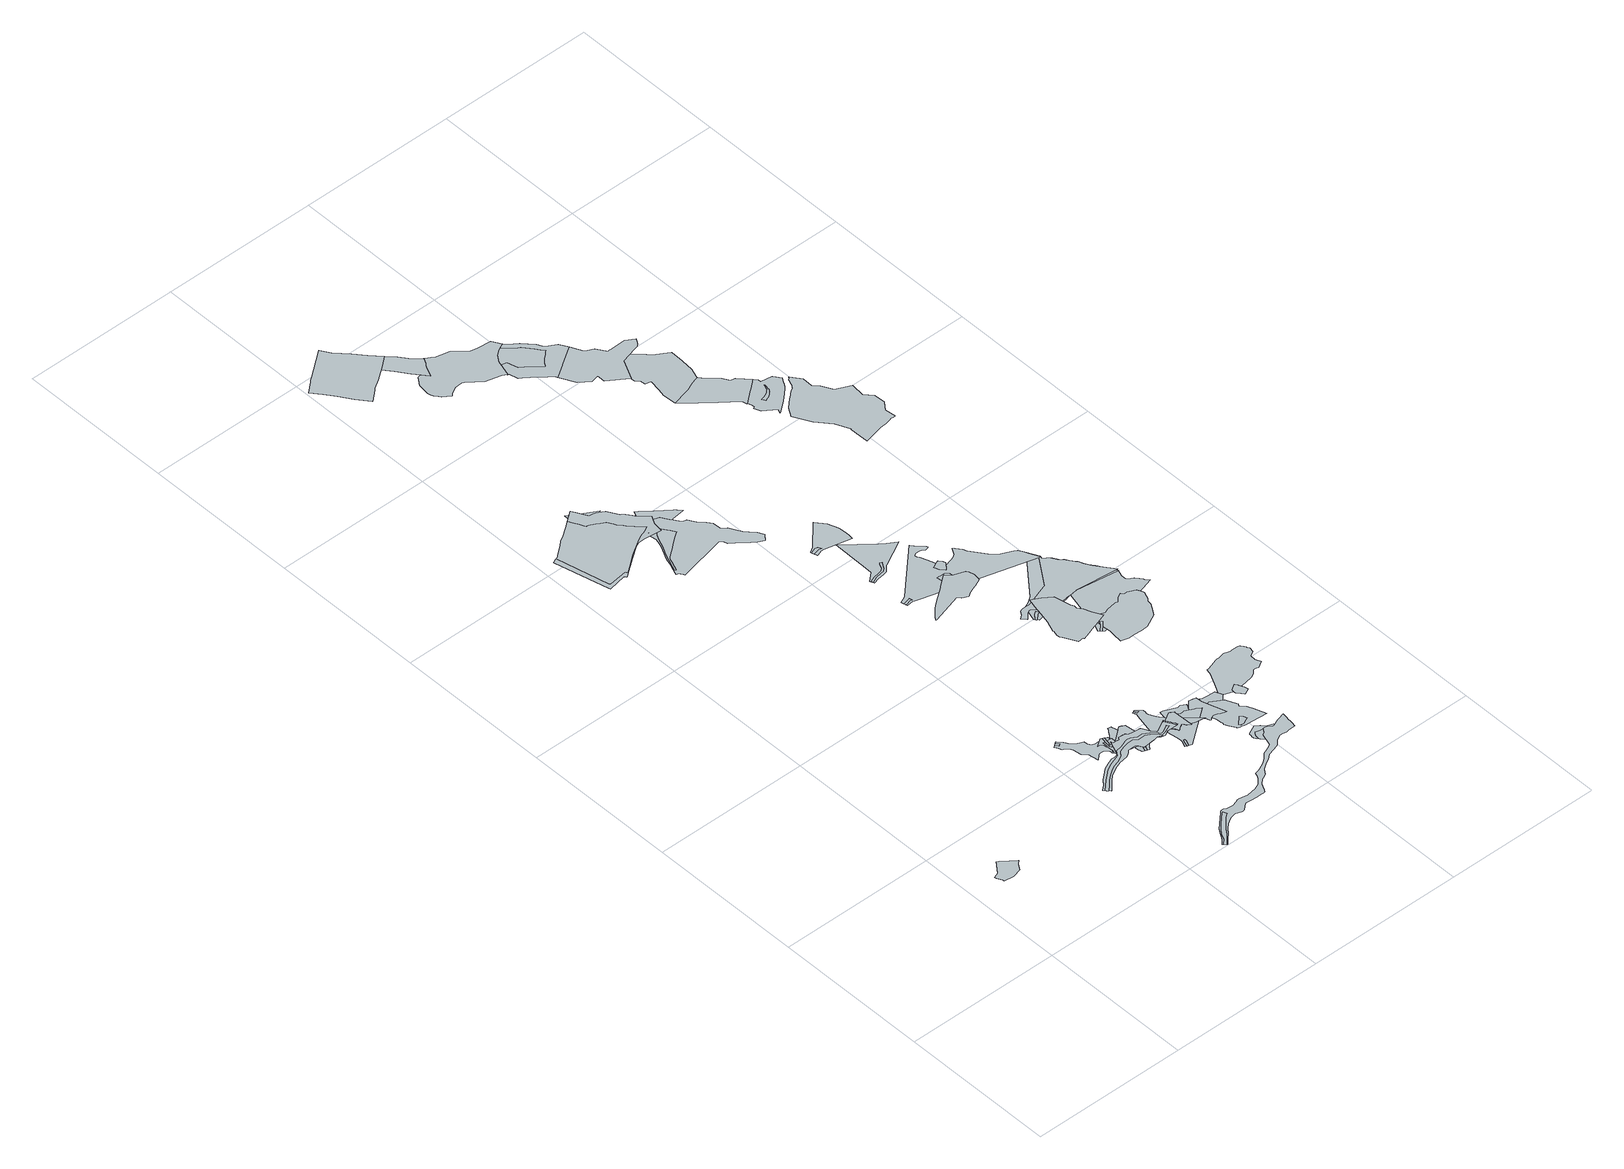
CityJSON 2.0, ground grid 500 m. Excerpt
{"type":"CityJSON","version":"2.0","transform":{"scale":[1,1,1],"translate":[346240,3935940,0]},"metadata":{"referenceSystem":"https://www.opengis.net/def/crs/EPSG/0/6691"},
"CityObjects":{
"object1":{"type":"GenericCityObject","attributes":{"prefecture":"14","disasterType":"1","areaType":"1","zoneNumber":"151-H26-37005","zoneName":"小倉5","status":"0"},"geometry":[{"type":"MultiSurface","lod":"1","boundaries":[[[0,1,2,3,4,5,6,7,8,9,10,11,12,13,14,15,16,17]]]}]},
"object2":{"type":"GenericCityObject","attributes":{"prefecture":"14","disasterType":"2","areaType":"2","zoneNumber":81005,"zoneName":"藤木沢","status":"0"},"geometry":[{"type":"MultiSurface","lod":"1","boundaries":[[[18,19,20,21,22,23,24,25,26,27,28,29,30,31,32,33,34]]]}]},
"object3":{"type":"GenericCityObject","attributes":{"prefecture":"14","disasterType":"2","areaType":"2","zoneNumber":81936,"zoneName":"藤木沢第一沢左支1","status":"0"},"geometry":[{"type":"MultiSurface","lod":"1","boundaries":[[[35,36,37,38,39]]]}]},
"object4":{"type":"GenericCityObject","attributes":{"prefecture":"14","disasterType":"1","areaType":"2","zoneNumber":"151-H26-37004","zoneName":"小倉4","status":"0"},"geometry":[{"type":"MultiSurface","lod":"1","boundaries":[[[40,41,42,43,44,45,46,47,48,49,50,51,52,53,54,55,56,57,58,59,60,61,62,63,64,65,66,67,68,69,70,71,72,73,74,75,76,77,78,79,80,81,82,83,84,85]]]}]},
"object5":{"type":"GenericCityObject","attributes":{"prefecture":"14","disasterType":"1","areaType":"1","zoneNumber":"151-H26-37004","zoneName":"小倉4","status":"0"},"geometry":[{"type":"MultiSurface","lod":"1","boundaries":[[[86,87,88,89,90,91,92,62,63,64,65,66,67,68,69,70,71,93,94,95,96,97,98,99,100,101,102,103,104,105,106,107,108,109,110,111,112,113,114,115,116,117,118,119,120,121,122,123,124,125,126,127,128,129]]]}]},
"object6":{"type":"GenericCityObject","attributes":{"prefecture":"14","disasterType":"2","areaType":"2","zoneNumber":81006,"zoneName":"藤木沢第一沢","status":"0"},"geometry":[{"type":"MultiSurface","lod":"1","boundaries":[[[130,131,132,133,134,135,136,137,138,139,140,141,142,143,144,145,146,147,148,149,150,151,152,153,154,155,156,157,158,159,160,161,162,163,164,165,166,167,168,169,170,171,172]]]}]},
"object7":{"type":"GenericCityObject","attributes":{"prefecture":"14","disasterType":"2","areaType":"2","zoneNumber":81901,"zoneName":"小倉山国有林北沢","status":"0"},"geometry":[{"type":"MultiSurface","lod":"1","boundaries":[[[173,174,175,176,177]]]}]},
"object8":{"type":"GenericCityObject","attributes":{"prefecture":"14","disasterType":"2","areaType":"1","zoneNumber":81006,"zoneName":"藤木沢第一沢","status":"0"},"geometry":[{"type":"MultiSurface","lod":"1","boundaries":[[[178,179,180,181,182,183,184,185,186,187,188,189,190,191,192,193,194,195,196,197,198,199,200,201,202,203,204,205,206,207,208,209,210,211,212,213,214,215,216,217,218,219,220,221,222,223,224,225,226,227,228,229,230,231,232,233,234,235,236,237,238,239,240,241,242,243,244]]]}]},
"object9":{"type":"GenericCityObject","attributes":{"prefecture":"14","disasterType":"2","areaType":"2","zoneNumber":81937,"zoneName":"藤木沢第一沢左支2","status":"0"},"geometry":[{"type":"MultiSurface","lod":"1","boundaries":[[[245,246,247,248,249,250,251]]]}]},
"object10":{"type":"GenericCityObject","attributes":{"prefecture":"14","disasterType":"1","areaType":"1","zoneNumber":"151-H26-38002","zoneName":"葉山島2","status":"0"},"geometry":[{"type":"MultiSurface","lod":"1","boundaries":[[[252,253,254,255,256,257,258,259,260,261,262,263,264]]]}]},
"object11":{"type":"GenericCityObject","attributes":{"prefecture":"14","disasterType":"2","areaType":"1","zoneNumber":81937,"zoneName":"藤木沢第一沢左支2","status":"0"},"geometry":[{"type":"MultiSurface","lod":"1","boundaries":[[[265,266,267,268,269,196,270,271,199,272,273,274,275,276,277,278,279,280,281,282,283,284,285,286,287,288,289,290,291]]]}]},
"object12":{"type":"GenericCityObject","attributes":{"prefecture":"14","disasterType":"2","areaType":"1","zoneNumber":81938,"zoneName":"藤木沢第一沢左支3","status":"0"},"geometry":[{"type":"MultiSurface","lod":"1","boundaries":[[[292,293,294,295,296,297,298,299,300,301,302,303,304,305,306,307,308,284,309,310]]]}]},
"object13":{"type":"GenericCityObject","attributes":{"prefecture":"14","disasterType":"2","areaType":"2","zoneNumber":81935,"zoneName":"藤木沢第一沢右支2","status":"0"},"geometry":[{"type":"MultiSurface","lod":"1","boundaries":[[[311,312,313,314,315]]]}]},
"object14":{"type":"GenericCityObject","attributes":{"prefecture":"14","disasterType":"1","areaType":"1","zoneNumber":"151-H26-38002","zoneName":"葉山島2","status":"0"},"geometry":[{"type":"MultiSurface","lod":"1","boundaries":[[[316,317,318,319,320,321,322,323,324,325,326,327,328,329,330]]]}]},
"object15":{"type":"GenericCityObject","attributes":{"prefecture":"14","disasterType":"2","areaType":"1","zoneNumber":81936,"zoneName":"藤木沢第一沢左支1","status":"0"},"geometry":[{"type":"MultiSurface","lod":"1","boundaries":[[[331,332,333,334,335,336,183,337,338,339,340,341,342,343,344,345,346,330,196,198,347,200,348,349,350,351,352,353,354,355,356,357,358,359,360,361,362,363,364,365,366,367,368,369,370,371,372,373,374,375,376,377,378,379,380,381,382,383,384,385,386,387,388,389,390,391,298,299,392,393,394,304,395,396,397,235,398,399,400,401,402,403,404,405]]]}]},
"object16":{"type":"GenericCityObject","attributes":{"prefecture":"14","disasterType":"2","areaType":"1","zoneNumber":81901,"zoneName":"小倉山国有林北沢","status":"0"},"geometry":[{"type":"MultiSurface","lod":"1","boundaries":[[[406,407,408,409,410,411,412,413,414,415,416]]]}]},
"object17":{"type":"GenericCityObject","attributes":{"prefecture":"14","disasterType":"1","areaType":"2","zoneNumber":"151-H26-37004","zoneName":"小倉4","status":"0"},"geometry":[{"type":"MultiSurface","lod":"1","boundaries":[[[417,418,419,420,421,422,423,424,425,426,427,428,429,430,431,432,433,434,435,436,437,438,439,440,441,442,443,444,445]]]}]},
"object18":{"type":"GenericCityObject","attributes":{"prefecture":"14","disasterType":"2","areaType":"1","zoneNumber":81935,"zoneName":"藤木沢第一沢右支2","status":"0"},"geometry":[{"type":"MultiSurface","lod":"1","boundaries":[[[446,447,448,449,450,451,452,453,454,455,456,457,458,459,460,461,462,463]]]}]},
"object19":{"type":"GenericCityObject","attributes":{"prefecture":"14","disasterType":"2","areaType":"2","zoneNumber":81938,"zoneName":"藤木沢第一沢左支3","status":"0"},"geometry":[{"type":"MultiSurface","lod":"1","boundaries":[[[464,465,466,467,468]]]}]},
"object20":{"type":"GenericCityObject","attributes":{"prefecture":"14","disasterType":"2","areaType":"2","zoneNumber":81008,"zoneName":"小倉山国有林沢","status":"0"},"geometry":[{"type":"MultiSurface","lod":"1","boundaries":[[[469,470,471,472,473]]]}]},
"object21":{"type":"GenericCityObject","attributes":{"prefecture":"14","disasterType":"2","areaType":"1","zoneNumber":81005,"zoneName":"藤木沢","status":"0"},"geometry":[{"type":"MultiSurface","lod":"1","boundaries":[[[474,475,476,477,478,479,480,481,482,483,484,485,486,487,488,489,490,491,492,493,494,495,496,497,498,499,500,501,502,503,504,505,506,507,508,509,510,511,512,513,514,515,516,517,518,519,520,521,522,523,524,525,526,527,528,529,530,531,532,533,534,535,536,537,538,539,540,541,542,543,544,545,546,547,548,549,550,551,552,553,554,555,556,557,558,559,560,561,562]]]}]},
"object22":{"type":"GenericCityObject","attributes":{"prefecture":"14","disasterType":"2","areaType":"2","zoneNumber":81934,"zoneName":"藤木沢第一沢右支1","status":"0"},"geometry":[{"type":"MultiSurface","lod":"1","boundaries":[[[563,564,565,566,567,568,569]]]}]},
"object23":{"type":"GenericCityObject","attributes":{"prefecture":"14","disasterType":"1","areaType":"1","zoneNumber":"151-H26-37004","zoneName":"小倉4","status":"0"},"geometry":[{"type":"MultiSurface","lod":"1","boundaries":[[[570,571,572,573,574,575,576,577,578,579,580,581,582,583,584,585,586,587,588,589,590,591,592,593,594,595,596,597,598,599,600,601,602,603,604,605,606,607,608,609,610,611,612,613,614,615,616,617,618,619,620,621,622]]]}]},
"object24":{"type":"GenericCityObject","attributes":{"prefecture":"14","disasterType":"2","areaType":"1","zoneNumber":81008,"zoneName":"小倉山国有林沢","status":"0"},"geometry":[{"type":"MultiSurface","lod":"1","boundaries":[[[623,624,625,626,627,628,629,630,631,632,633,634]]]}]},
"object25":{"type":"GenericCityObject","attributes":{"prefecture":"14","disasterType":"2","areaType":"1","zoneNumber":81940,"zoneName":"藤木沢第一沢左支5","status":"0"},"geometry":[{"type":"MultiSurface","lod":"1","boundaries":[[[635,636,637,638,639,640,641,642,643,644,645,238,646,647,648,649,650,651,652,653,654,655,656,657]]]}]},
"object26":{"type":"GenericCityObject","attributes":{"prefecture":"14","disasterType":"2","areaType":"2","zoneNumber":81939,"zoneName":"藤木沢第一沢左支4","status":"0"},"geometry":[{"type":"MultiSurface","lod":"1","boundaries":[[[658,659,660,661,662]]]}]},
"object27":{"type":"GenericCityObject","attributes":{"prefecture":"14","disasterType":"2","areaType":"1","zoneNumber":81939,"zoneName":"藤木沢第一沢左支4","status":"0"},"geometry":[{"type":"MultiSurface","lod":"1","boundaries":[[[663,664,636,665,666,667,668,669,670,671,672,673,674,675,676,677,678,679,680,681,682,683,684,685,686,687,688,689,690,691,238,692,241,242,693,694,695,653,696,697,698,699,656]]]}]},
"object28":{"type":"GenericCityObject","attributes":{"prefecture":"14","disasterType":"2","areaType":"1","zoneNumber":81934,"zoneName":"藤木沢第一沢右支1","status":"0"},"geometry":[{"type":"MultiSurface","lod":"1","boundaries":[[[700,701,702,703,704,705,706,707,708,709,710,711,712,713,714,715,716,717,718,719,720,721,722]]]}]},
"object29":{"type":"GenericCityObject","attributes":{"prefecture":"14","disasterType":"1","areaType":"1","zoneNumber":"151-H26-20001","zoneName":"大島1","status":"0"},"geometry":[{"type":"MultiSurface","lod":"1","boundaries":[[[723,724,725,726,727,728,729,730,731,732,733,734,735,736,737,738,739,740,741,742,743,744]]]}]},
"object30":{"type":"GenericCityObject","attributes":{"prefecture":"14","disasterType":"2","areaType":"2","zoneNumber":81940,"zoneName":"藤木沢第一沢左支5","status":"0"},"geometry":[{"type":"MultiSurface","lod":"1","boundaries":[[[745,746,747,748,749]]]}]},
"object31":{"type":"GenericCityObject","attributes":{"prefecture":"14","disasterType":"1","areaType":"1","zoneNumber":"151-H26-38002","zoneName":"葉山島2","status":"0"},"geometry":[{"type":"MultiSurface","lod":"1","boundaries":[[[750,751,752,753,754,755,756,757,758,759,760,761,762,763,764,765,766,767,768]]]}]},
"object32":{"type":"GenericCityObject","attributes":{"prefecture":"14","disasterType":"2","areaType":"2","zoneNumber":81945,"zoneName":"下倉沢北沢2","status":"0"},"geometry":[{"type":"MultiSurface","lod":"1","boundaries":[[[769,770,771,772,773,774,775]]]}]},
"object33":{"type":"GenericCityObject","attributes":{"prefecture":"14","disasterType":"2","areaType":"1","zoneNumber":81941,"zoneName":"藤木沢第一沢左支6","status":"0"},"geometry":[{"type":"MultiSurface","lod":"1","boundaries":[[[776,777,778,779,780,781,782,783,784,785,786,787,788,789,790,791,792,793,794,795,796,797,798,799,800,801]]]}]},
"object34":{"type":"GenericCityObject","attributes":{"prefecture":"14","disasterType":"1","areaType":"2","zoneNumber":"151-H26-38003","zoneName":"葉山島3","status":"0"},"geometry":[{"type":"MultiSurface","lod":"1","boundaries":[[[802,803,804,805,806,807,808,809,810,811,812,813,814,815,816,817,818]]]}]},
"object35":{"type":"GenericCityObject","attributes":{"prefecture":"14","disasterType":"2","areaType":"2","zoneNumber":81602,"zoneName":"小倉山国有林南沢","status":"0"},"geometry":[{"type":"MultiSurface","lod":"1","boundaries":[[[819,820,821,822,823,824,825]]]}]},
"object36":{"type":"GenericCityObject","attributes":{"prefecture":"14","disasterType":"2","areaType":"2","zoneNumber":81601,"zoneName":"下倉沢北沢1","status":"0"},"geometry":[{"type":"MultiSurface","lod":"1","boundaries":[[[826,827,828,829,830,831,832,833,834,835,836,837,838,839,840]]]}]},
"object37":{"type":"GenericCityObject","attributes":{"prefecture":"14","disasterType":"1","areaType":"1","zoneNumber":"151-H26-38003","zoneName":"葉山島3","status":"0"},"geometry":[{"type":"MultiSurface","lod":"1","boundaries":[[[841,842,843,844,845,846,812,813,814,815,816,847,848,849,850,851,852,853,854,855,856,857,858,859,860,861]]]}]},
"object38":{"type":"GenericCityObject","attributes":{"prefecture":"14","disasterType":"2","areaType":"2","zoneNumber":81941,"zoneName":"藤木沢第一沢左支6","status":"0"},"geometry":[{"type":"MultiSurface","lod":"1","boundaries":[[[862,863,864,865,866]]]}]},
"object39":{"type":"GenericCityObject","attributes":{"prefecture":"14","disasterType":"1","areaType":"2","zoneNumber":"151-H26-38003","zoneName":"葉山島3","status":"0"},"geometry":[{"type":"MultiSurface","lod":"1","boundaries":[[[867,868,869,870,871,872,873,874,875,876,877,878,879,880,881,882]]]}]},
"object40":{"type":"GenericCityObject","attributes":{"prefecture":"14","disasterType":"1","areaType":"1","zoneNumber":"151-H26-38003","zoneName":"葉山島3","status":"0"},"geometry":[{"type":"MultiSurface","lod":"1","boundaries":[[[883,884,885,886,887,888,889,890,891,892,893,894,895,896,897,898,899,900,901,902,903,904,905,906,907,908,909,910,911,912,913,914]]]}]},
"object41":{"type":"GenericCityObject","attributes":{"prefecture":"14","disasterType":"1","areaType":"1","zoneNumber":"151-H26-38001","zoneName":"葉山島1","status":"0"},"geometry":[{"type":"MultiSurface","lod":"1","boundaries":[[[915,916,917,918,919,920,921,922,923,924,925,926,927,928,929,930,931,932,933,934,935,936,937,938,939]]]}]},
"object42":{"type":"GenericCityObject","attributes":{"prefecture":"14","disasterType":"1","areaType":"1","zoneNumber":"151-H26-38002","zoneName":"葉山島2","status":"0"},"geometry":[{"type":"MultiSurface","lod":"1","boundaries":[[[940,941,942,943,944,945,946,947,948,949,950,951,952,953,954,955,956,957,958,959]]]}]},
"object43":{"type":"GenericCityObject","attributes":{"prefecture":"14","disasterType":"1","areaType":"1","zoneNumber":"151-H26-20001","zoneName":"大島1","status":"0"},"geometry":[{"type":"MultiSurface","lod":"1","boundaries":[[[960,961,962,963,964,965,966,967,968,969,970,971,734,972,732,973,974,975]]]}]},
"object44":{"type":"GenericCityObject","attributes":{"prefecture":"14","disasterType":"2","areaType":"1","zoneNumber":81602,"zoneName":"小倉山国有林南沢","status":"0"},"geometry":[{"type":"MultiSurface","lod":"1","boundaries":[[[976,977,978,979,980,981,982,983,984,985,986,987,988,989,990,991,992]]]}]},
"object45":{"type":"GenericCityObject","attributes":{"prefecture":"14","disasterType":"2","areaType":"1","zoneNumber":81601,"zoneName":"下倉沢北沢1","status":"0"},"geometry":[{"type":"MultiSurface","lod":"1","boundaries":[[[993,994,995,996,997,998,999,1000,1001,1002,1003,1004,1005,1006,1007,1008,1009,1010,1011]]]}]},
"object46":{"type":"GenericCityObject","attributes":{"prefecture":"14","disasterType":"1","areaType":"1","zoneNumber":"151-H26-38001","zoneName":"葉山島1","status":"0"},"geometry":[{"type":"MultiSurface","lod":"1","boundaries":[[[1012,1013,1014,1015,1016,1017,1018,1019,1020,1021,1022,1023,1024,1025,1026,1027]]]}]},
"object47":{"type":"GenericCityObject","attributes":{"prefecture":"14","disasterType":"2","areaType":"2","zoneNumber":81944,"zoneName":"下倉沢右支1","status":"0"},"geometry":[{"type":"MultiSurface","lod":"1","boundaries":[[[1028,1029,1030,1031,1032,1033,1034]]]}]},
"object48":{"type":"GenericCityObject","attributes":{"prefecture":"14","disasterType":"1","areaType":"1","zoneNumber":"151-H26-38002","zoneName":"葉山島2","status":"0"},"geometry":[{"type":"MultiSurface","lod":"1","boundaries":[[[1035,1036,1037,1038,1039,1040,1041,1042,1043,1044,1045,1046,1047,1048]]]}]},
"object49":{"type":"GenericCityObject","attributes":{"prefecture":"14","disasterType":"1","areaType":"1","zoneNumber":"151-H26-38001","zoneName":"葉山島1","status":"0"},"geometry":[{"type":"MultiSurface","lod":"1","boundaries":[[[1049,1050,1051,1052,1053,1054,1055,1056,1057,1058,1059,1060,1061,1062]]]}]},
"object50":{"type":"GenericCityObject","attributes":{"prefecture":"14","disasterType":"1","areaType":"1","zoneNumber":"151-H26-20002","zoneName":"大島2","status":"0"},"geometry":[{"type":"MultiSurface","lod":"1","boundaries":[[[1063,1064,1065,1066,1067,1068,1069,1070,1071,1072,1073,1074,1075,1076,1077,1078,1079,1080,1081,1082,1083,1084,1085,1086,1087,1088,1089,1090,1091,1092,1093,1094,1095,1096,1097,1098,1099,1100,1101,1102,1103]]]}]},
"object51":{"type":"GenericCityObject","attributes":{"prefecture":"14","disasterType":"1","areaType":"1","zoneNumber":"151-H26-38001","zoneName":"葉山島1","status":"0"},"geometry":[{"type":"MultiSurface","lod":"1","boundaries":[[[1104,1105,1106,1107,1108,1109,1110,1111,1112,1113,1114,1115,1116,1117,1118,1119,1120,1121,1122,1123,1124,1125,1126,1127,1128,1129,1130,1131,1132,1133,1134,1135]]]}]},
"object52":{"type":"GenericCityObject","attributes":{"prefecture":"14","disasterType":"2","areaType":"1","zoneNumber":81945,"zoneName":"下倉沢北沢2","status":"0"},"geometry":[{"type":"MultiSurface","lod":"1","boundaries":[[[1136,1137,1138,1139,1140,1141,1142,1143,1144,1145,1146,1147,1148,1149,1150,1151,1152,1153,1154,1155,1156,1157,1158,1159,1160,1161,1162,1163,1164,1165,1166,1167,1168,1169,1170,1171,1172,1173,1174,1175,1176,1177,1178,1179,1180,1181,1182]]]}]},
"object53":{"type":"GenericCityObject","attributes":{"prefecture":"14","disasterType":"2","areaType":"2","zoneNumber":81943,"zoneName":"下倉沢南沢1","status":"0"},"geometry":[{"type":"MultiSurface","lod":"1","boundaries":[[[1183,1184,1185,1186,1187,1188,1189]]]}]},
"object54":{"type":"GenericCityObject","attributes":{"prefecture":"14","disasterType":"1","areaType":"1","zoneNumber":"151-H26-38002","zoneName":"葉山島2","status":"0"},"geometry":[{"type":"MultiSurface","lod":"1","boundaries":[[[1190,1191,1192,1193,1194,1195,1196,1197,1198,1199,1200,1201,1202,1203,1204,1205,1206,1207,1208,1209,1210,1211,1212,1213,1214,1215,1216,1217,1218,1219,1220,1221,1222,1223,1224,1225,1226,1227,1228,1229,1230,1231,1232,1233,1234]]]}]},
"object55":{"type":"GenericCityObject","attributes":{"prefecture":"14","disasterType":"1","areaType":"1","zoneNumber":"151-H26-38001","zoneName":"葉山島1","status":"0"},"geometry":[{"type":"MultiSurface","lod":"1","boundaries":[[[1235,1236,1237,1238,1239,1240,1241,1242,1243,1244,1245,1246,1247,1248,1249,1250,1251,1252,1253,1254,1255,1256,1257,1258,1259,1260,1261,1262,1263,1264,1265,1266,1267,1268,1269]]]}]},
"object56":{"type":"GenericCityObject","attributes":{"prefecture":"14","disasterType":"2","areaType":"1","zoneNumber":81007,"zoneName":"下倉沢","status":"0"},"geometry":[{"type":"MultiSurface","lod":"1","boundaries":[[[1270,1271,1272,1273,1274,1275,1276,1277,1278,1279,1280,1281,1282,1283,1284,1285,1286,1287,1288,1289,1290,1291,1292,1293,1294,1295,1296,1297,1298,1299,1300,1301,1302,1303,1304,1305,1306,1307,1308,1309,1310,1311,1312,1313,1314,1315,1316,1317,1318,1319,1320,1321,1322]]]}]},
"object57":{"type":"GenericCityObject","attributes":{"prefecture":"14","disasterType":"2","areaType":"1","zoneNumber":81944,"zoneName":"下倉沢右支1","status":"0"},"geometry":[{"type":"MultiSurface","lod":"1","boundaries":[[[1323,1324,1325,1326,1327,1328,1329,1330,1331,1313,1332,1333,1334,1335,1336,1337,1338,1339,1340,1341,1342,1343,1344,1345,1346,1347,1348,1349,1350,1351,1352,1353,1354,1355]]]}]},
"object58":{"type":"GenericCityObject","attributes":{"prefecture":"14","disasterType":"1","areaType":"2","zoneNumber":"151-H26-20002","zoneName":"大島2","status":"0"},"geometry":[{"type":"MultiSurface","lod":"1","boundaries":[[[1356,1357,1358,1359,1360,1361,1362,1363,1364,1365,1366,1367,1368,1369,1370,1371,1372,1373,1374,1375,1376,1377,1378,1379,1380,1087,1381,1084,1382,1383,1384,1080,1385]]]}]},
"object59":{"type":"GenericCityObject","attributes":{"prefecture":"14","disasterType":"1","areaType":"2","zoneNumber":"151-H26-38001","zoneName":"葉山島1","status":"0"},"geometry":[{"type":"MultiSurface","lod":"1","boundaries":[[[1244,1386,1387,1388,1389,1390,1391,1392,1393,1394,1395,1396,1397,1398,1399,1400,1401,1402,1403,1404,1405]]]}]},
"object60":{"type":"GenericCityObject","attributes":{"prefecture":"14","disasterType":"1","areaType":"1","zoneNumber":"151-H26-20002","zoneName":"大島2","status":"0"},"geometry":[{"type":"MultiSurface","lod":"1","boundaries":[[[1406,1407,1408,1409,1410,1411,1412,1413,1414,1415,1416,1417,1418,1419,1420,1421,1422,1423,1424,1425,1426,1427,1090,1428,1089,1380,1087,1381,1084,1382,1383,1384,1080,1429]]]}]},
"object61":{"type":"GenericCityObject","attributes":{"prefecture":"14","disasterType":"2","areaType":"1","zoneNumber":81943,"zoneName":"下倉沢南沢1","status":"0"},"geometry":[{"type":"MultiSurface","lod":"1","boundaries":[[[1430,1431,1432,1433,1434,1435,1436,1437,1438,1439,1440,1441,1442,1443,1444,1445,1446,1447,1448,1449,1450,1451,1452,1453,1454,1305,1455,1308,1456,1457,1458,1459,1460,1461,1462,1463,1464]]]}]},
"object62":{"type":"GenericCityObject","attributes":{"prefecture":"14","disasterType":"1","areaType":"1","zoneNumber":"151-H26-20002","zoneName":"大島2","status":"0"},"geometry":[{"type":"MultiSurface","lod":"1","boundaries":[[[1465,1466,1467,1468,1469,1470,1471,1472,1473,1474,1475,1476,1477,1478,1479,1480,1481,1482,1483,1484,1485,1419,1486,1487,1488,1489,1414]]]}]},
"object63":{"type":"GenericCityObject","attributes":{"prefecture":"14","disasterType":"1","areaType":"1","zoneNumber":"151-H26-20002","zoneName":"大島2","status":"0"},"geometry":[{"type":"MultiSurface","lod":"1","boundaries":[[[1490,1491,1492,1493,1494,1495,1496,1497,1498,1499,1500,1501,1502,1503,1504,1505,1506,1507,1508,1509,1510,1511,1512,1513,1514,1515,1516,1517,1518,1519,1520,1521,1522,1523,1524,1525]]]}]},
"object64":{"type":"GenericCityObject","attributes":{"prefecture":"14","disasterType":"1","areaType":"1","zoneNumber":"151-H26-20003","zoneName":"大島3","status":"0"},"geometry":[{"type":"MultiSurface","lod":"1","boundaries":[[[1526,1527,1528,1529,1530,1531,1532,1533,1534,1535,1536,1537,1538,1539,1506,1504,1540,1541,1542,1498,1497,1543,1495]]]}]},
"object65":{"type":"GenericCityObject","attributes":{"prefecture":"14","disasterType":"1","areaType":"2","zoneNumber":"151-H26-20003","zoneName":"大島3","status":"0"},"geometry":[{"type":"MultiSurface","lod":"1","boundaries":[[[1544,1545,1546,1547,1548,1549,1550,1551,1552,1553,1554,1555,1556,1557,1558,1559,1560,1561,1562,1563,1564,1565,1566,1567,1568,1569]]]}]},
"object66":{"type":"GenericCityObject","attributes":{"prefecture":"14","disasterType":"1","areaType":"1","zoneNumber":"151-H26-20003","zoneName":"大島3","status":"0"},"geometry":[{"type":"MultiSurface","lod":"1","boundaries":[[[1570,1571,1572,1573,1574,1575,1576,1577,1578,1579,1580,1581,1582,1583,1584,1585,1534,1586,1532,1531,1587,1588,1589,1590,1591]]]}]},
"object67":{"type":"GenericCityObject","attributes":{"prefecture":"14","disasterType":"1","areaType":"1","zoneNumber":"151-H26-20003","zoneName":"大島3","status":"0"},"geometry":[{"type":"MultiSurface","lod":"1","boundaries":[[[1592,1593,1594,1595,1596,1597,1598,1599,1600,1601,1602,1603,1604,1605,1606,1607,1608,1609,1610,1611,1612,1613,1614,1615,1616,1617,1618,1619,1620,1621,1622,1623,1624,1625,1626,1627,1628,1629,1630,1631,1632,1633,1634,1635,1636]]]}]}
},
"vertices":[
[173,323,0],[184,334,0],[165,349,0],[162,350,0],[144,364,0],[143,365,0],[136,370,0],[129,360,0],[119,347,0],[109,334,0],[92,327,0],[94,322,0],[96,317,0],[99,311,0],[101,306,0],[102,301,0],[132,297,0],[162,305,0],
[665,35,0],[676,50,0],[689,65,0],[703,80,0],[715,90,0],[719,92,0],[715,105,0],[711,103,0],[696,87,0],[681,73,0],[667,59,0],[655,42,0],[646,24,0],[632,9,0],[636,6,0],[638,4,0],[652,20,0],
[558,600,0],[566,590,0],[572,595,0],[564,605,0],[562,603,0],
[222,1909,0],[239,1920,0],[251,1927,0],[268,1938,0],[287,1948,0],[310,1956,0],[318,1961,0],[325,1964,0],[313,1975,0],[301,1988,0],[291,1999,0],[282,2011,0],[272,2021,0],[266,2033,0],[257,2051,0],[244,2058,0],[233,2064,0],[220,2072,0],[205,2078,0],[199,2094,0],[189,2109,0],[182,2123,0],[179,2121,0],[175,2118,0],[167,2112,0],[157,2105,0],[136,2090,0],[117,2078,0],[104,2065,0],[86,2053,0],[73,2042,0],[66,2037,0],[63,2036,0],[63,2035,0],[63,2034,0],[101,1869,0],[102,1868,0],[103,1868,0],[104,1868,0],[105,1868,0],[104,1866,0],[164,1873,0],[166,1872,0],[167,1870,0],[168,1869,0],[189,1884,0],
[268,2093,0],[262,2096,0],[254,2099,0],[241,2100,0],[230,2121,0],[221,2135,0],[215,2147,0],[57,2034,0],[56,2034,0],[48,2031,0],[48,2030,0],[48,2029,0],[48,2028,0],[89,1855,0],[90,1854,0],[91,1854,0],[92,1854,0],[91,1852,0],[150,1862,0],[151,1861,0],[153,1860,0],[154,1858,0],[154,1857,0],[155,1856,0],[161,1860,0],[163,1862,0],[213,1899,0],[253,1927,0],[265,1932,0],[270,1934,0],[283,1935,0],[291,1934,0],[295,1934,0],[298,1933,0],[344,1928,0],[349,1960,0],[362,1985,0],[347,2001,0],[331,2018,0],[326,2023,0],[315,2039,0],[307,2046,0],[306,2045,0],[285,2083,0],
[716,485,0],[707,483,0],[688,476,0],[666,472,0],[654,455,0],[636,449,0],[617,442,0],[599,432,0],[583,419,0],[568,406,0],[553,391,0],[539,378,0],[541,375,0],[545,371,0],[559,385,0],[573,400,0],[588,412,0],[604,423,0],[621,433,0],[639,439,0],[659,448,0],[672,464,0],[690,471,0],[709,475,0],[717,475,0],[725,475,0],[740,465,0],[762,466,0],[776,459,0],[791,446,0],[798,436,0],[809,437,0],[827,446,0],[835,448,0],[831,455,0],[825,451,0],[807,442,0],[801,441,0],[795,449,0],[780,463,0],[761,475,0],[744,474,0],[727,483,0],
[196,2063,0],[207,2074,0],[200,2078,0],[192,2065,0],[194,2064,0],
[847,450,0],[843,458,0],[841,462,0],[835,473,0],[824,468,0],[819,465,0],[802,455,0],[797,452,0],[795,455,0],[787,464,0],[784,468,0],[777,483,0],[772,493,0],[759,494,0],[749,496,0],[735,498,0],[731,499,0],[727,503,0],[725,505,0],[721,505,0],[705,506,0],[700,499,0],[688,500,0],[683,500,0],[679,501,0],[678,503,0],[678,508,0],[659,462,0],[655,460,0],[651,458,0],[644,456,0],[634,457,0],[614,449,0],[595,440,0],[578,426,0],[563,412,0],[549,396,0],[534,383,0],[551,365,0],[564,381,0],[577,394,0],[592,408,0],[607,417,0],[624,426,0],[642,432,0],[669,436,0],[677,440,0],[683,444,0],[690,453,0],[695,453,0],[712,453,0],[718,452,0],[728,435,0],[731,433,0],[739,433,0],[760,436,0],[771,435,0],[782,438,0],[794,434,0],[800,430,0],[803,429,0],[812,434,0],[819,438,0],[825,438,0],[830,438,0],[853,437,0],[853,438,0],
[670,533,0],[666,512,0],[665,500,0],[669,500,0],[671,513,0],[675,531,0],[673,532,0],
[689,516,0],[685,517,0],[679,517,0],[672,517,0],[668,518,0],[660,518,0],[660,504,0],[667,492,0],[677,491,0],[679,491,0],[686,491,0],[689,491,0],[688,503,0],
[722,476,0],[726,489,0],[728,499,0],[728,504,0],[726,505,0],[719,506,0],[704,505,0],[695,500,0],[687,500,0],[684,527,0],[664,536,0],[641,519,0],[649,518,0],[652,515,0],[655,510,0],[657,501,0],[659,493,0],[659,486,0],[659,479,0],[655,470,0],[660,464,0],[666,458,0],[671,455,0],[683,454,0],[712,454,0],[715,459,0],[718,465,0],
[670,455,0],[682,453,0],[692,452,0],[704,451,0],[714,448,0],[722,447,0],[729,446,0],[730,441,0],[731,436,0],[731,434,0],[735,433,0],[742,433,0],[761,435,0],[750,530,0],[733,537,0],[717,523,0],[652,474,0],[659,464,0],[666,457,0],
[729,419,0],[734,431,0],[727,433,0],[723,421,0],[726,420,0],
[724,518,0],[720,540,0],[719,545,0],[718,550,0],[715,551,0],[707,552,0],[706,550,0],[702,543,0],[700,540,0],[691,528,0],[683,516,0],[679,510,0],[697,493,0],[729,487,0],[726,504,0],
[854,446,0],[850,452,0],[847,458,0],[843,464,0],[840,470,0],[837,475,0],[805,457,0],[797,453,0],[790,458,0],[784,464,0],[782,471,0],[771,494,0],[753,494,0],[739,496,0],[733,499,0],[728,503,0],[700,500,0],[682,499,0],[680,500,0],[678,501,0],[677,506,0],[676,516,0],[672,528,0],[670,529,0],[662,531,0],[642,531,0],[632,535,0],[628,539,0],[626,543,0],[626,551,0],[625,556,0],[603,565,0],[593,576,0],[582,593,0],[577,598,0],[569,608,0],[551,595,0],[558,584,0],[560,576,0],[563,572,0],[576,563,0],[582,552,0],[586,525,0],[598,515,0],[600,512,0],[605,479,0],[609,482,0],[614,486,0],[620,492,0],[626,495,0],[634,494,0],[642,493,0],[648,489,0],[651,481,0],[652,475,0],[658,466,0],[663,461,0],[668,458,0],[674,455,0],[700,455,0],[720,451,0],[730,434,0],[734,433,0],[749,434,0],[769,436,0],[771,436,0],[776,438,0],[790,435,0],[798,431,0],[802,429,0],[813,435,0],[820,437,0],[827,439,0],[858,439,0],[857,440,0],
[189,2092,0],[188,2086,0],[184,2070,0],[202,2058,0],[276,2095,0],[268,2099,0],[251,2108,0],[235,2117,0],[220,2126,0],[210,2132,0],[192,2145,0],
[280,1812,0],[287,1831,0],[290,1834,0],[298,1842,0],[314,1854,0],[337,1872,0],[354,1885,0],[364,1892,0],[372,1896,0],[362,1912,0],[352,1926,0],[343,1941,0],[341,1939,0],[336,1936,0],[334,1934,0],[331,1930,0],[328,1926,0],[324,1921,0],[321,1914,0],[314,1901,0],[305,1878,0],[292,1852,0],[281,1827,0],[271,1803,0],[267,1791,0],[268,1790,0],[269,1789,0],[270,1788,0],[276,1801,0],
[711,446,0],[712,438,0],[714,424,0],[735,417,0],[744,428,0],[750,434,0],[784,465,0],[779,472,0],[768,480,0],[759,483,0],[747,484,0],[742,482,0],[738,482,0],[732,489,0],[727,489,0],[717,488,0],[707,487,0],[702,486,0],
[736,536,0],[726,519,0],[734,515,0],[742,534,0],[740,535,0],
[315,1938,0],[318,1937,0],[313,1943,0],[312,1942,0],[313,1940,0],
[1086,235,0],[1087,244,0],[1088,253,0],[1090,263,0],[1091,272,0],[1091,277,0],[1070,271,0],[1065,270,0],[1044,261,0],[1037,262,0],[1033,265,0],[1028,270,0],[1023,271,0],[1015,272,0],[1006,259,0],[1003,257,0],[998,253,0],[985,214,0],[971,207,0],[951,198,0],[937,182,0],[921,171,0],[901,162,0],[892,158,0],[881,156,0],[877,144,0],[872,135,0],[858,120,0],[840,112,0],[829,110,0],[810,108,0],[791,111,0],[781,114,0],[776,113,0],[768,110,0],[753,104,0],[733,107,0],[724,111,0],[717,112,0],[713,110,0],[710,107,0],[693,90,0],[677,76,0],[663,62,0],[652,44,0],[642,27,0],[628,12,0],[640,3,0],[654,18,0],[669,32,0],[680,46,0],[695,60,0],[712,71,0],[720,74,0],[724,75,0],[731,77,0],[736,77,0],[751,71,0],[755,70,0],[762,71,0],[773,80,0],[780,86,0],[784,89,0],[807,87,0],[829,86,0],[840,86,0],[846,85,0],[851,87,0],[855,93,0],[865,115,0],[878,127,0],[891,132,0],[897,135,0],[904,144,0],[910,153,0],[925,164,0],[942,173,0],[958,186,0],[977,192,0],[992,196,0],[998,199,0],[1012,213,0],[1028,222,0],[1037,222,0],[1045,221,0],[1051,219,0],[1063,221,0],[1083,222,0],[1084,225,0],
[823,357,0],[830,376,0],[831,382,0],[827,383,0],[825,377,0],[818,359,0],[820,358,0],
[483,1815,0],[475,1819,0],[466,1830,0],[465,1854,0],[454,1870,0],[441,1883,0],[433,1896,0],[423,1912,0],[414,1914,0],[407,1918,0],[396,1936,0],[389,1946,0],[375,1968,0],[331,1982,0],[296,1983,0],[307,1936,0],[307,1934,0],[309,1927,0],[310,1911,0],[309,1901,0],[303,1883,0],[280,1835,0],[272,1812,0],[266,1794,0],[261,1783,0],[258,1774,0],[260,1775,0],[261,1775,0],[262,1774,0],[263,1774,0],[265,1773,0],[269,1768,0],[273,1763,0],[274,1761,0],[275,1759,0],[276,1757,0],[428,1791,0],[437,1786,0],[442,1770,0],[458,1759,0],[475,1745,0],[490,1733,0],[505,1721,0],[524,1711,0],[525,1713,0],[530,1719,0],[532,1722,0],[533,1724,0],[538,1730,0],[529,1749,0],[514,1766,0],[502,1780,0],[493,1796,0],
[307,1951,0],[306,1949,0],[321,1931,0],[323,1931,0],[441,1946,0],[436,1951,0],[428,1959,0],[423,1964,0],[362,2013,0],[358,2015,0],[350,2023,0],[340,2031,0],
[862,430,0],[865,431,0],[873,418,0],[883,412,0],[882,478,0],[882,479,0],[869,487,0],[868,486,0],[784,436,0],[791,432,0],[798,429,0],[811,433,0],[822,438,0],[826,439,0],[831,438,0],[834,436,0],[839,428,0],[842,421,0],[844,418,0],[846,419,0],[848,420,0],[850,423,0],[855,426,0],
[802,554,0],[806,543,0],[812,545,0],[804,555,0],[803,554,0],
[854,425,0],[859,428,0],[872,421,0],[879,417,0],[885,415,0],[899,412,0],[909,411,0],[916,410,0],[923,407,0],[928,406,0],[847,482,0],[843,485,0],[838,494,0],[834,501,0],[824,519,0],[823,523,0],[823,526,0],[824,530,0],[825,535,0],[825,540,0],[818,547,0],[808,556,0],[797,552,0],[801,541,0],[799,532,0],[779,442,0],[784,439,0],[790,437,0],[797,431,0],[821,437,0],[833,436,0],[838,427,0],[842,420,0],[845,418,0],[846,418,0],[847,420,0],[848,421,0],
[877,472,0],[875,473,0],[872,472,0],[862,472,0],[852,475,0],[848,477,0],[845,477,0],[842,477,0],[820,464,0],[811,459,0],[819,402,0],[821,386,0],[820,380,0],[812,361,0],[832,353,0],[947,441,0],[939,447,0],[935,450,0],[931,452,0],[917,459,0],[904,465,0],[890,463,0],[883,469,0],
[33,2930,0],[58,2898,0],[83,2858,0],[112,2820,0],[146,2849,0],[150,2853,0],[151,2854,0],[180,2872,0],[219,2901,0],[247,2923,0],[253,2928,0],[255,2929,0],[223,2962,0],[195,2995,0],[158,3035,0],[140,3064,0],[132,3058,0],[109,3040,0],[55,2999,0],[46,2992,0],[41,2987,0],[8,2960,0],
[872,485,0],[872,484,0],[878,481,0],[877,482,0],[874,484,0],
[859,503,0],[853,504,0],[851,495,0],[851,494,0],[845,472,0],[834,434,0],[856,429,0],[870,430,0],[883,443,0],[896,437,0],[907,441,0],[914,456,0],[916,459,0],[921,469,0],[923,472,0],[926,478,0],[911,488,0],[901,485,0],[863,502,0],
[634,1272,0],[653,1277,0],[658,1275,0],[656,1284,0],[652,1283,0],[632,1278,0],[633,1274,0],
[932,393,0],[933,391,0],[934,391,0],[937,394,0],[941,396,0],[947,398,0],[953,398,0],[957,398,0],[962,396,0],[970,392,0],[980,388,0],[984,387,0],[987,387,0],[963,462,0],[962,481,0],[940,486,0],[877,416,0],[886,413,0],[891,413,0],[900,412,0],[909,410,0],[914,409,0],[920,408,0],[925,406,0],[928,403,0],[930,397,0],
[1009,259,0],[1018,269,0],[1015,270,0],[1010,271,0],[1006,271,0],[999,273,0],[989,276,0],[986,272,0],[982,265,0],[979,250,0],[981,247,0],[984,244,0],[986,242,0],[989,239,0],[993,235,0],[995,233,0],[1001,248,0],
[585,1584,0],[605,1589,0],[614,1586,0],[610,1597,0],[602,1598,0],[583,1592,0],[584,1588,0],
[628,1396,0],[646,1404,0],[665,1408,0],[676,1409,0],[684,1417,0],[695,1434,0],[697,1437,0],[691,1441,0],[689,1437,0],[680,1420,0],[673,1414,0],[664,1412,0],[645,1409,0],[625,1402,0],[627,1398,0],
[972,279,0],[972,275,0],[971,267,0],[971,261,0],[974,256,0],[975,255,0],[1013,215,0],[1014,216,0],[1018,219,0],[1022,220,0],[1025,224,0],[1036,240,0],[1052,264,0],[1026,273,0],[1019,281,0],[1016,285,0],[1012,288,0],[1007,292,0],[1005,294,0],[1003,294,0],[974,281,0],
[948,484,0],[946,467,0],[953,466,0],[953,483,0],[950,484,0],
[986,322,0],[989,322,0],[998,325,0],[1002,327,0],[1011,331,0],[1007,342,0],[999,350,0],[996,347,0],[992,343,0],[991,342,0],[983,334,0],[978,329,0],[977,328,0],[979,325,0],[980,322,0],[981,322,0],
[1040,365,0],[1025,381,0],[1030,388,0],[1023,402,0],[1013,423,0],[977,445,0],[934,432,0],[943,393,0],[944,389,0],[946,382,0],[947,373,0],[948,365,0],[948,364,0],[949,359,0],[947,355,0],[948,354,0],[947,354,0],[954,341,0],[964,322,0],[965,322,0],[964,320,0],[970,318,0],[974,317,0],[979,316,0],[984,314,0],[992,313,0],[995,313,0],[1001,312,0],[1013,312,0],[1014,312,0],[1061,309,0],[1047,348,0],
[845,1213,0],[848,1237,0],[843,1254,0],[838,1260,0],[800,1274,0],[786,1291,0],[750,1262,0],[747,1260,0],[735,1250,0],[714,1235,0],[697,1222,0],[682,1209,0],[667,1193,0],[657,1182,0],[656,1180,0],[651,1175,0],[654,1173,0],[753,1202,0],[761,1192,0],[779,1183,0],[781,1184,0],[787,1188,0],[795,1192,0],[814,1200,0],[819,1202,0],
[1012,430,0],[1015,433,0],[1017,436,0],[1020,438,0],[1024,443,0],[1014,464,0],[990,466,0],[974,468,0],[966,471,0],[962,463,0],[961,462,0],[959,458,0],[957,451,0],[957,449,0],[956,447,0],[952,430,0],[964,426,0],[980,422,0],[998,421,0],[1008,426,0],
[236,2867,0],[262,2830,0],[295,2789,0],[308,2819,0],[309,2822,0],[314,2829,0],[318,2834,0],[322,2842,0],[323,2844,0],[327,2851,0],[302,2871,0],[278,2904,0],[250,2924,0],[234,2912,0],[230,2909,0],[213,2895,0],
[704,1587,0],[703,1599,0],[702,1612,0],[699,1624,0],[694,1636,0],[689,1647,0],[682,1657,0],[674,1667,0],[666,1676,0],[600,1606,0],[582,1595,0],[588,1574,0],[607,1580,0],[616,1580,0],[701,1560,0],[701,1563,0],[703,1574,0],
[651,1469,0],[649,1428,0],[640,1420,0],[623,1406,0],[629,1392,0],[647,1397,0],[667,1399,0],[680,1402,0],[685,1407,0],[689,1413,0],[693,1417,0],[696,1420,0],[699,1422,0],[784,1467,0],[757,1484,0],[722,1510,0],[696,1532,0],[661,1562,0],[652,1571,0],
[779,1243,0],[790,1246,0],[794,1248,0],[803,1250,0],[802,1265,0],[802,1284,0],[792,1293,0],[783,1293,0],[781,1293,0],[775,1293,0],[773,1293,0],[765,1293,0],[769,1270,0],[771,1259,0],[769,1240,0],[775,1242,0],
[853,992,0],[867,1006,0],[878,1011,0],[872,1018,0],[862,1012,0],[850,996,0],[851,994,0],
[1086,426,0],[1082,434,0],[1081,435,0],[1078,442,0],[1075,447,0],[1073,450,0],[1055,439,0],[1052,426,0],[1054,424,0],[1058,418,0],[1063,412,0],[1067,408,0],[1070,404,0],[1089,412,0],
[811,1308,0],[816,1315,0],[821,1321,0],[822,1323,0],[819,1331,0],[810,1341,0],[808,1340,0],[801,1337,0],[796,1334,0],[794,1333,0],[787,1330,0],[792,1314,0],[805,1300,0],[808,1304,0],
[244,2737,0],[245,2735,0],[247,2730,0],[249,2726,0],[251,2724,0],[252,2723,0],[261,2708,0],[285,2692,0],[291,2700,0],[315,2711,0],[317,2711,0],[338,2713,0],[338,2715,0],[344,2710,0],[388,2674,0],[436,2662,0],[450,2654,0],[463,2698,0],[464,2702,0],[465,2703,0],[469,2711,0],[477,2723,0],[481,2728,0],[485,2732,0],[491,2736,0],[497,2740,0],[511,2748,0],[520,2752,0],[504,2779,0],[462,2784,0],[440,2789,0],[398,2824,0],[351,2835,0],[344,2841,0],[329,2850,0],[300,2817,0],[266,2808,0],[248,2782,0],[243,2747,0],[243,2745,0],[243,2740,0],
[955,872,0],[997,886,0],[982,917,0],[973,941,0],[961,955,0],[962,958,0],[963,966,0],[957,976,0],[954,988,0],[946,1027,0],[920,1047,0],[890,1063,0],[880,1022,0],[879,1014,0],[868,967,0],[863,953,0],[859,943,0],[858,940,0],[855,933,0],[856,932,0],[856,931,0],[857,931,0],[852,911,0],[852,902,0],[857,896,0],[878,855,0],[896,857,0],[898,854,0],[899,853,0],[907,856,0],[908,856,0],[949,870,0],
[806,1327,0],[800,1341,0],[792,1364,0],[785,1384,0],[780,1391,0],[778,1397,0],[781,1400,0],[787,1403,0],[793,1402,0],[799,1403,0],[806,1401,0],[817,1395,0],[821,1395,0],[825,1396,0],[828,1399,0],[827,1404,0],[821,1408,0],[811,1418,0],[795,1437,0],[652,1299,0],[648,1296,0],[630,1288,0],[635,1268,0],[655,1269,0],[660,1268,0],[677,1263,0],[1025,1167,0],[1025,1170,0],[1011,1199,0],[1005,1211,0],[996,1227,0],[988,1231,0],[970,1240,0],[947,1250,0],[928,1271,0],[905,1302,0],[895,1318,0],[891,1329,0],[878,1347,0],[872,1351,0],[867,1340,0],[861,1330,0],[851,1323,0],[840,1320,0],[829,1318,0],[820,1314,0],[812,1318,0],
[952,843,0],[967,857,0],[978,869,0],[972,875,0],[963,861,0],[949,847,0],[951,845,0],
[1106,554,0],[1103,554,0],[1099,552,0],[1078,546,0],[1063,541,0],[1060,540,0],[1060,541,0],[1059,541,0],[1058,541,0],[1057,541,0],[1055,532,0],[1055,531,0],[1052,521,0],[1048,512,0],[1037,491,0],[1036,488,0],[1015,446,0],[1021,442,0],[1055,431,0],[1098,435,0],[1127,440,0],[1138,446,0],[1149,458,0],[1156,459,0],[1166,456,0],[1186,468,0],[1179,485,0],[1180,503,0],[1196,513,0],[1200,528,0],[1195,535,0],[1195,536,0],[1191,543,0],[1186,550,0],[1185,551,0],[1181,553,0],[1177,553,0],[1160,554,0],[1155,553,0],[1148,554,0],[1133,558,0],[1126,557,0],[1114,554,0],[1109,554,0],[1107,553,0],
[1031,773,0],[1053,774,0],[1096,795,0],[1109,815,0],[1119,833,0],[1121,847,0],[1128,855,0],[1136,878,0],[1135,881,0],[1132,889,0],[1130,895,0],[1128,899,0],[1105,910,0],[1093,909,0],[1086,918,0],[1072,910,0],[1059,896,0],[1055,900,0],[1051,900,0],[1022,896,0],[1019,894,0],[1008,890,0],[994,894,0],[966,896,0],[966,846,0],[967,846,0],[967,826,0],[965,803,0],[964,790,0],[963,787,0],[963,781,0],[965,780,0],[987,774,0],[1009,774,0],[1029,773,0],
[957,1077,0],[953,1075,0],[881,1050,0],[877,1050,0],[867,1051,0],[855,1050,0],[849,1049,0],[842,1046,0],[835,1035,0],[823,1024,0],[836,1011,0],[852,1028,0],[859,1033,0],[865,1034,0],[906,1000,0],[913,998,0],[919,997,0],[929,998,0],[937,998,0],[949,998,0],[955,1001,0],[963,1002,0],[972,1003,0],[993,1004,0],[997,1006,0],[1006,1006,0],[1008,1007,0],[1145,993,0],[1133,1009,0],[1121,1026,0],[1105,1049,0],[1092,1072,0],[1088,1083,0],[1081,1091,0],[1066,1113,0],[1065,1116,0],[1063,1117,0],[1059,1119,0],[1057,1121,0],[1054,1125,0],[1049,1135,0],[1046,1141,0],[1042,1146,0],[1037,1151,0],[1034,1153,0],[1027,1157,0],[1024,1159,0],[1023,1160,0],[1023,1162,0],[1024,1164,0],[1025,1169,0],[1025,1171,0],[1024,1174,0],
[1091,1073,0],[1087,1085,0],[1080,1092,0],[1073,1098,0],[1067,1112,0],[1063,1118,0],[1056,1121,0],[1051,1132,0],[1045,1142,0],[1026,1158,0],[1023,1161,0],[1025,1166,0],[1025,1172,0],[1009,1206,0],[899,1071,0],[880,1057,0],[862,1050,0],[847,999,0],[858,987,0],[862,989,0],[908,1000,0],[934,1002,0],[948,999,0],[957,998,0],[964,999,0],[972,1002,0],[982,1004,0],[993,1006,0],[1001,1007,0],[1006,1007,0],[1143,987,0],[1110,1044,0],[1098,1061,0],
[480,2690,0],[485,2677,0],[490,2655,0],[503,2646,0],[516,2636,0],[531,2624,0],[546,2610,0],[551,2617,0],[553,2620,0],[554,2622,0],[563,2632,0],[572,2639,0],[577,2643,0],[581,2647,0],[584,2650,0],[587,2653,0],[589,2655,0],[579,2666,0],[571,2680,0],[547,2708,0],[534,2716,0],[524,2724,0],[514,2734,0],[505,2744,0],[498,2740,0],[484,2731,0],[469,2712,0],[465,2704,0],[464,2701,0],[462,2693,0],
[1130,893,0],[1118,880,0],[1107,878,0],[1101,879,0],[1086,871,0],[1076,859,0],[1062,858,0],[1047,859,0],[1046,850,0],[1046,846,0],[1040,817,0],[1039,803,0],[1039,788,0],[1053,788,0],[1098,813,0],[1104,829,0],[1114,844,0],[1116,860,0],[1123,868,0],[1132,888,0],
[457,2652,0],[454,2650,0],[462,2624,0],[479,2612,0],[488,2605,0],[503,2592,0],[523,2575,0],[538,2564,0],[542,2555,0],[582,2582,0],[584,2583,0],[637,2618,0],[638,2619,0],[645,2623,0],[630,2649,0],[599,2667,0],[593,2674,0],[586,2689,0],[556,2722,0],[542,2731,0],[532,2737,0],[526,2744,0],[513,2748,0],[450,2653,0],
[963,916,0],[958,893,0],[957,889,0],[952,871,0],[944,851,0],[958,838,0],[1182,903,0],[1171,911,0],[1169,918,0],[1163,926,0],[1154,937,0],[1140,945,0],[1136,950,0],[1136,958,0],[1136,969,0],[1139,976,0],[1142,986,0],[1142,993,0],[1134,1006,0],[1120,1028,0],[1105,1050,0],[1093,1070,0],[1087,1087,0],[1078,1094,0],[1073,1102,0],[1062,1118,0],[1054,1126,0],[1050,1132,0],[1047,1139,0],[1026,1054,0],[1019,1048,0],[1011,1045,0],[1001,1039,0],[999,1039,0],[994,1042,0],
[568,2506,0],[600,2481,0],[625,2488,0],[625,2461,0],[684,2419,0],[715,2483,0],[767,2498,0],[781,2501,0],[784,2504,0],[788,2508,0],[790,2511,0],[793,2514,0],[793,2516,0],[798,2523,0],[771,2540,0],[718,2540,0],[716,2540,0],[710,2539,0],[689,2570,0],[666,2582,0],[663,2585,0],[642,2621,0],[637,2617,0],[584,2582,0],[582,2581,0],
[695,2396,0],[698,2379,0],[717,2375,0],[710,2338,0],[705,2312,0],[707,2270,0],[755,2282,0],[756,2282,0],[766,2285,0],[774,2287,0],[782,2292,0],[788,2294,0],[793,2296,0],[798,2298,0],[807,2301,0],[810,2301,0],[817,2303,0],[817,2305,0],[828,2337,0],[831,2378,0],[833,2421,0],[787,2449,0],[784,2453,0],[777,2461,0],[716,2519,0],[717,2511,0],[717,2509,0],[717,2501,0],[717,2496,0],[717,2492,0],[716,2489,0],[715,2484,0],[706,2465,0],[703,2460,0],[684,2420,0],[684,2406,0],
[753,2228,0],[793,2193,0],[843,2153,0],[848,2137,0],[884,2167,0],[887,2169,0],[914,2191,0],[916,2193,0],[921,2197,0],[907,2215,0],[891,2232,0],[875,2234,0],[864,2256,0],[832,2286,0],[797,2298,0],[786,2294,0],[776,2289,0],[753,2281,0],
[893,2112,0],[900,2116,0],[905,2118,0],[911,2121,0],[916,2125,0],[920,2129,0],[923,2131,0],[925,2135,0],[927,2138,0],[928,2141,0],[929,2147,0],[930,2152,0],[931,2158,0],[931,2160,0],[930,2161,0],[930,2159,0],[928,2153,0],[925,2146,0],[924,2142,0],[921,2140,0],[917,2136,0],[911,2132,0],[905,2128,0],[899,2126,0],[895,2125,0],[887,2123,0],
[856,2092,0],[894,2065,0],[889,2051,0],[924,2079,0],[928,2082,0],[935,2088,0],[960,2112,0],[965,2118,0],[971,2126,0],[979,2140,0],[980,2141,0],[984,2148,0],[969,2171,0],[934,2176,0],[933,2175,0],[931,2186,0],[915,2192,0],[886,2168,0],[849,2137,0],[853,2126,0],[854,2114,0],[847,2112,0],
[930,1965,0],[967,1921,0],[987,1876,0],[985,1876,0],[986,1855,0],[987,1813,0],[1030,1824,0],[1036,1825,0],[1042,1827,0],[1047,1827,0],[1058,1829,0],[1070,1830,0],[1078,1831,0],[1087,1834,0],[1092,1835,0],[1098,1835,0],[1100,1835,0],[1108,1836,0],[1104,1871,0],[1123,1896,0],[1121,1931,0],[1099,1957,0],[1104,2000,0],[1057,2021,0],[1038,2057,0],[1022,2074,0],[1023,2107,0],[999,2139,0],[996,2134,0],[993,2131,0],[992,2129,0],[990,2125,0],[988,2121,0],[986,2114,0],[985,2111,0],[984,2108,0],[980,2103,0],[977,2099,0],[971,2096,0],[968,2095,0],[958,2086,0],[956,2084,0],[944,2074,0],[919,2051,0],[900,2021,0]
]}
